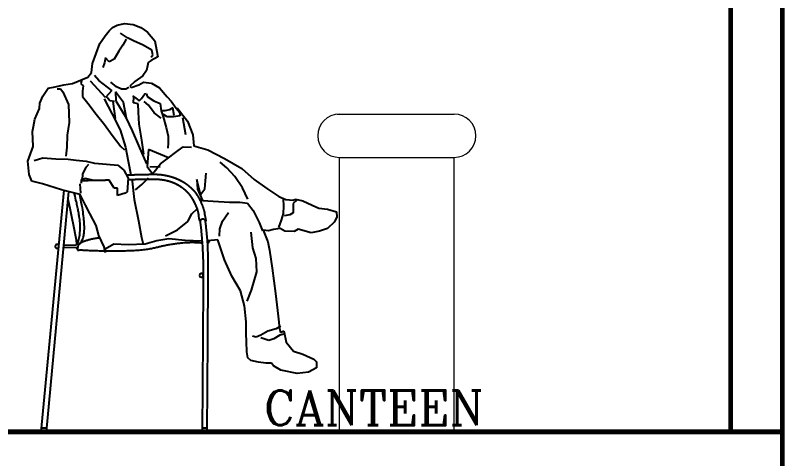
# Model space of a CAD drawing. Extents: x -111 to 1137, y -130 to 54.
# Drawn here: x 663.672 to 666.33, y 32.129 to 33.664 of the extents above; entities that cross this region are included whole.
import ezdxf

# ---------------------------------------------------------------- set-up
doc = ezdxf.new("R2010")
doc.units = 0
doc.layers.get('0').update_dxf_attribs({"lineweight": 0})
doc.layers.add('FACHADAS', color=7, linetype='Continuous', lineweight=0)
doc.layers.add('muros', color=5, linetype='Continuous', lineweight=60)
doc.layers.add('humanos', color=251, linetype='Continuous')
doc.layers.add('TEXTO', color=164, linetype='Continuous')
doc.styles.add('COMPLEX', font='complex.shx', dxfattribs={"height": 0.25})

# ---------------------------------------------------------------- blocks, each defined once
blk = doc.blocks.new('A$C33E35C9F')
at = {"color": 0, "linetype": 'ByBlock'}
for p, q in [((0.0451, 1.4081), (0.071, 1.4137)), ((0.071, 1.4137), (0.1004, 1.4099)), ((0.1004, 1.4099), (0.1274, 1.3997)), ((0.003, 1.3713), (0.0173, 1.3882)), ((0.0173, 1.3882), (0.0292, 1.4003)), ((0.0292, 1.4003), (0.0451, 1.4081)), ((0.1274, 1.3997), (0.1496, 1.3831)), ((0.1496, 1.3831), (0.1759, 1.3534)), ((-0.0149, 1.3443), (0.003, 1.3713)), ((0.0806, 1.3636), (0.056, 1.3803)), ((0.0765, 1.3595), (0.0651, 1.3384)), ((0.1017, 1.354), (0.0806, 1.3636)), ((-0.0401, 1.2751), (-0.0149, 1.3443)), ((0.0651, 1.3384), (0.0503, 1.3179)), ((0.1346, 1.339), (0.1017, 1.354)), ((0.165, 1.3217), (0.1346, 1.339)), ((0.1759, 1.3534), (0.1809, 1.3228)), ((0.0503, 1.3179), (0.0347, 1.2898)), ((0.1631, 1.297), (0.1684, 1.3046)), ((0.1684, 1.3046), (0.165, 1.3217)), ((0.1809, 1.3228), (0.1855, 1.2986)), ((0.0011, 1.2771), (-0.0049, 1.2613)), ((0.0042, 1.2942), (0.0011, 1.2771)), ((0.0176, 1.2805), (0.0042, 1.2942)), ((0.0347, 1.2898), (0.0176, 1.2805)), ((0.1529, 1.2789), (0.1499, 1.2671)), ((0.1624, 1.2859), (0.1529, 1.2789)), ((0.1855, 1.2986), (0.1624, 1.2859)), ((-0.0439, 1.2445), (-0.0401, 1.2751)), ((0.1462, 1.2507), (0.1337, 1.2325)), ((0.1499, 1.2671), (0.1462, 1.2507)), ((-0.1101, 1.2062), (-0.057, 1.2281)), ((-0.057, 1.2281), (-0.0439, 1.2445)), ((-0.0184, 1.2159), (-0.0336, 1.2336)), ((0.1337, 1.2325), (0.1059, 1.2133)), ((-0.1702, 1.1943), (-0.1401, 1.2017)), ((-0.1401, 1.2017), (-0.1101, 1.2062)), ((-0.0776, 1.2201), (-0.0813, 1.2048)), ((-0.0813, 1.2048), (-0.0725, 1.1977)), ((-0.0725, 1.1977), (-0.075, 1.1794)), ((0.0043, 1.157), (-0.0476, 1.2145)), ((0.0268, 1.1822), (-0.0184, 1.2159)), ((0.0432, 1.1942), (0.0236, 1.2106)), ((0.1059, 1.2133), (0.0887, 1.1964)), ((0.0887, 1.1964), (0.094, 1.1922)), ((0.094, 1.1922), (0.12, 1.2014)), ((0.12, 1.2014), (0.1365, 1.2101)), ((0.1365, 1.2101), (0.1636, 1.2076)), ((0.1636, 1.2076), (0.1911, 1.1909)), ((-0.2122, 1.1623), (-0.1944, 1.1898)), ((-0.1944, 1.1898), (-0.1702, 1.1943)), ((-0.1632, 1.1878), (-0.1514, 1.1877)), ((-0.1514, 1.1877), (-0.1427, 1.177)), ((-0.1427, 1.177), (-0.123, 1.1327)), ((-0.075, 1.1794), (-0.0751, 1.1612)), ((0.0268, 1.1822), (0.0043, 1.157)), ((0.0665, 1.1401), (0.0397, 1.1768)), ((0.0397, 1.1768), (0.0406, 1.1457)), ((0.0595, 1.1867), (0.0432, 1.1942)), ((0.0746, 1.186), (0.0595, 1.1867)), ((0.0859, 1.1923), (0.0746, 1.186)), ((0.1296, 1.1543), (0.1403, 1.1701)), ((0.1403, 1.1701), (0.1462, 1.1712)), ((0.1462, 1.1712), (0.1491, 1.1606)), ((0.1911, 1.1909), (0.2185, 1.1601)), ((-0.2224, 1.1376), (-0.2122, 1.1623)), ((-0.0751, 1.1612), (-0.0571, 1.1375)), ((-0.0005, 1.153), (0.028, 1.0992)), ((0.0108, 1.1587), (0.0195, 1.1469)), ((0.0195, 1.1469), (0.036, 1.145)), ((0.0295, 1.1433), (0.0378, 1.085)), ((0.0406, 1.1457), (0.0759, 1.0874)), ((0.0985, 1.1634), (0.1084, 1.1562)), ((0.1018, 1.1392), (0.1032, 1.1586)), ((0.1084, 1.1562), (0.1213, 1.1461)), ((0.1213, 1.1461), (0.1296, 1.1543)), ((0.1541, 1.1311), (0.1389, 1.1436)), ((0.1491, 1.1606), (0.1725, 1.1463)), ((0.1725, 1.1463), (0.1942, 1.1367)), ((0.2185, 1.1601), (0.2325, 1.1452)), ((0.2325, 1.1452), (0.2494, 1.1204)), ((-0.2405, 1.0819), (-0.2244, 1.1188)), ((-0.2244, 1.1188), (-0.2224, 1.1376)), ((-0.123, 1.1327), (-0.1212, 1.0703)), ((-0.0571, 1.1375), (-0.0274, 1.0996)), ((0.0779, 1.0858), (0.0665, 1.1401)), ((0.1183, 1.1355), (0.1018, 1.1392)), ((0.1186, 1.1061), (0.1183, 1.1355)), ((0.1733, 1.1039), (0.1541, 1.1311)), ((0.1942, 1.1367), (0.1975, 1.1114)), ((0.2376, 1.1217), (0.2258, 1.1147)), ((0.2421, 1.0951), (0.2376, 1.1217)), ((0.2494, 1.1204), (0.261, 1.1062)), ((0.2523, 1.1215), (0.2891, 1.0754)), ((-0.0274, 1.0996), (0.0006, 1.0635)), ((0.028, 1.0992), (0.0552, 1.0454)), ((0.1213, 1.0649), (0.1186, 1.1061)), ((0.1973, 1.0855), (0.1733, 1.1039)), ((0.1975, 1.1114), (0.2044, 1.0907)), ((0.2099, 1.1113), (0.1975, 1.1114)), ((0.2044, 1.0907), (0.2147, 1.0536)), ((0.2186, 1.09), (0.2057, 1.099)), ((0.2258, 1.1147), (0.2099, 1.1113)), ((0.2403, 1.0899), (0.2186, 1.09)), ((0.2627, 1.0938), (0.2403, 1.0899)), ((0.261, 1.1062), (0.2627, 1.0938)), ((-0.2449, 1.0566), (-0.2405, 1.0819)), ((-0.1212, 1.0703), (-0.1286, 1.0274)), ((0.0006, 1.0635), (0.028, 1.0274)), ((0.0981, 1.0421), (0.0779, 1.0858)), ((0.1302, 1.0101), (0.1213, 1.0649)), ((0.2715, 1.0878), (0.2816, 1.0289)), ((0.2891, 1.0754), (0.3069, 1.0287)), ((-0.2485, 1.0396), (-0.2449, 1.0566)), ((-0.2454, 0.9872), (-0.2485, 1.0396)), ((0.0552, 1.0454), (0.0736, 0.9858)), ((0.1195, 0.9914), (0.0981, 1.0421)), ((0.2147, 1.0536), (0.2221, 1.0235)), ((-0.1286, 1.0274), (-0.1295, 0.9851)), ((0.028, 1.0274), (0.0577, 0.9883)), ((0.1375, 0.9612), (0.1302, 1.0101)), ((0.2221, 1.0235), (0.222, 1.0006)), ((0.3069, 1.0287), (0.3107, 0.9899)), ((-0.264, 0.9367), (-0.2454, 0.9872)), ((-0.1295, 0.9851), (-0.1327, 0.9539)), ((0.0577, 0.9883), (0.0699, 0.9759)), ((0.0736, 0.9858), (0.0832, 0.9369)), ((0.1472, 0.9276), (0.1195, 0.9914)), ((0.222, 1.0006), (0.2201, 0.9817)), ((0.2476, 0.9674), (0.2736, 0.986)), ((0.2736, 0.986), (0.3025, 0.9858)), ((0.3107, 0.9899), (0.3589, 0.9765)), ((0.1541, 0.977), (0.1489, 0.9187)), ((0.2227, 0.9482), (0.1541, 0.977)), ((0.2227, 0.9482), (0.2476, 0.9674)), ((0.3589, 0.9765), (0.4163, 0.9461)), ((-0.2603, 0.8913), (-0.264, 0.9367)), ((-0.2428, 0.9389), (-0.2122, 0.9481)), ((-0.2122, 0.9481), (-0.1675, 0.9453)), ((-0.1675, 0.9453), (-0.1251, 0.9444)), ((-0.1251, 0.9444), (-0.0969, 0.9401)), ((-0.0969, 0.9401), (-0.0622, 0.9369)), ((-0.0622, 0.9369), (-0.034, 0.9302)), ((-0.034, 0.9302), (0.0078, 0.9269)), ((0.0832, 0.9369), (0.0924, 0.8898)), ((0.1949, 0.9278), (0.2227, 0.9482)), ((0.4243, 0.9136), (0.4015, 0.9332)), ((0.4163, 0.9461), (0.4767, 0.9115)), ((-0.0737, 0.8922), (-0.0629, 0.9163)), ((-0.0629, 0.9163), (-0.0534, 0.9268)), ((0.0078, 0.9269), (0.0478, 0.9236)), ((0.0478, 0.9236), (0.0676, 0.9058)), ((0.0676, 0.9058), (0.0827, 0.8786)), ((0.1489, 0.9187), (0.1686, 0.8915)), ((0.1937, 0.9166), (0.1583, 0.9169)), ((0.1729, 0.9003), (0.1949, 0.9278)), ((0.4529, 0.884), (0.4243, 0.9136)), ((0.4767, 0.9115), (0.5199, 0.8729)), ((-0.2505, 0.8677), (-0.2603, 0.8913)), ((-0.0745, 0.8728), (-0.0737, 0.8922)), ((0.0827, 0.8786), (0.08, 0.8304)), ((0.1308, 0.8559), (0.1539, 0.8793)), ((0.165, 0.8915), (0.1729, 0.9003)), ((0.351, 0.8683), (0.353, 0.8959)), ((0.4791, 0.8449), (0.4529, 0.884)), ((-0.214, 0.8586), (-0.2505, 0.8677)), ((-0.1477, 0.8381), (-0.214, 0.8586)), ((-0.084, 0.8588), (-0.0819, 0.8258)), ((-0.0798, 0.8729), (-0.0799, 0.8605)), ((-0.0644, 0.8769), (-0.0798, 0.8729)), ((-0.0792, 0.8634), (-0.0745, 0.8728)), ((-0.0356, 0.8696), (-0.0644, 0.8769)), ((0.0173, 0.8715), (-0.0356, 0.8696)), ((0.0342, 0.8437), (0.0173, 0.8715)), ((0.0957, 0.8726), (0.0968, 0.8674)), ((0.0968, 0.8674), (0.1039, 0.8037)), ((0.1083, 0.8373), (0.1308, 0.8559)), ((0.3381, 0.8043), (0.3204, 0.8738)), ((0.3204, 0.8738), (0.3231, 0.8397)), ((0.3484, 0.8407), (0.351, 0.8683)), ((0.5199, 0.8729), (0.5638, 0.8425)), ((-0.0831, 0.8211), (-0.1477, 0.8381)), ((0.0465, 0.8436), (0.0342, 0.8437)), ((0.0458, 0.8183), (0.0465, 0.8436)), ((0.0729, 0.8263), (0.0458, 0.8183)), ((0.08, 0.8304), (0.0729, 0.8263)), ((0.3231, 0.8397), (0.3405, 0.8013)), ((0.3353, 0.8225), (0.3484, 0.8407)), ((0.4976, 0.8054), (0.4791, 0.8449)), ((0.5638, 0.8425), (0.6048, 0.8145)), ((-0.0651, 0.7845), (-0.0831, 0.8211)), ((0.1039, 0.8037), (0.1192, 0.7306)), ((0.3343, 0.7962), (0.3381, 0.8043)), ((0.3405, 0.8013), (0.3775, 0.7981)), ((0.3775, 0.7981), (0.434, 0.7953)), ((0.6048, 0.8145), (0.6288, 0.8043)), ((0.6222, 0.7814), (0.6206, 0.8068)), ((0.6288, 0.8043), (0.6541, 0.8018)), ((0.6541, 0.8018), (0.663, 0.8052)), ((0.6671, 0.8017), (0.6546, 0.79)), ((0.663, 0.8052), (0.6882, 0.7992)), ((0.6882, 0.7992), (0.7205, 0.7848)), ((-0.0495, 0.7561), (-0.0651, 0.7845)), ((0.3036, 0.7551), (0.3232, 0.7726)), ((0.434, 0.7953), (0.4699, 0.795)), ((0.4699, 0.795), (0.4963, 0.7918)), ((0.4963, 0.7918), (0.5161, 0.7658)), ((0.6214, 0.7561), (0.6222, 0.7814)), ((0.6545, 0.7776), (0.6544, 0.7582)), ((0.6546, 0.79), (0.6545, 0.7776)), ((0.7205, 0.7848), (0.744, 0.774)), ((0.744, 0.774), (0.7734, 0.7708)), ((0.7734, 0.7708), (0.8045, 0.7618)), ((-0.0274, 0.7141), (-0.0495, 0.7561)), ((0.2893, 0.7276), (0.3036, 0.7551)), ((0.4099, 0.7295), (0.4308, 0.7594)), ((0.5161, 0.7658), (0.537, 0.7244)), ((0.6136, 0.7321), (0.6214, 0.7561)), ((0.6426, 0.7513), (0.6237, 0.7473)), ((0.6544, 0.7582), (0.6426, 0.7513)), ((0.8055, 0.7447), (0.7977, 0.7271)), ((0.8045, 0.7618), (0.8055, 0.7447)), ((0.1192, 0.7306), (0.1294, 0.6729)), ((0.2537, 0.6996), (0.2893, 0.7276)), ((0.4003, 0.7031), (0.4099, 0.7295)), ((0.537, 0.7244), (0.5485, 0.6961)), ((0.6051, 0.7068), (0.6136, 0.7321)), ((0.7977, 0.7271), (0.7734, 0.7043)), ((-0.0183, 0.6794), (-0.0274, 0.7141)), ((0.213, 0.6781), (0.2537, 0.6996)), ((0.3989, 0.6767), (0.4003, 0.7031)), ((0.5085, 0.6911), (0.5134, 0.6369)), ((0.5686, 0.6959), (0.5509, 0.6984)), ((0.5509, 0.6984), (0.5665, 0.6577)), ((0.5868, 0.7005), (0.5686, 0.6959)), ((0.6098, 0.7033), (0.5868, 0.7005)), ((0.6256, 0.6949), (0.6098, 0.7033)), ((0.658, 0.6929), (0.6256, 0.6949)), ((0.6716, 0.7016), (0.658, 0.6929)), ((0.7168, 0.6889), (0.6716, 0.7016)), ((0.7457, 0.694), (0.7168, 0.6889)), ((0.7734, 0.7043), (0.7457, 0.694)), ((-0.0004, 0.6398), (-0.0183, 0.6794)), ((0.1294, 0.6729), (0.1345, 0.6499)), ((0.2235, 0.668), (0.1828, 0.6607)), ((0.2811, 0.6623), (0.2235, 0.668)), ((0.3941, 0.6649), (0.358, 0.6615)), ((0.4056, 0.6301), (0.3941, 0.6649)), ((0.003, 0.6209), (-0.0004, 0.6398)), ((0.0338, 0.6495), (0.0031, 0.6327)), ((0.0833, 0.6468), (0.0338, 0.6495)), ((0.1421, 0.6493), (0.0833, 0.6468)), ((0.1828, 0.6607), (0.1421, 0.6493)), ((0.3364, 0.6595), (0.2811, 0.6623)), ((0.339, 0.6597), (0.3364, 0.6595)), ((0.5665, 0.6577), (0.5727, 0.6288)), ((0.0031, 0.6327), (0.003, 0.6209)), ((0.4171, 0.5947), (0.4056, 0.6301)), ((0.5134, 0.6369), (0.5248, 0.5998)), ((0.5727, 0.6288), (0.5823, 0.5664)), ((0.4426, 0.5392), (0.4171, 0.5947)), ((0.5248, 0.5998), (0.528, 0.5532)), ((0.5823, 0.5664), (0.5933, 0.4786)), ((0.4722, 0.4884), (0.4426, 0.5392)), ((0.528, 0.5532), (0.5087, 0.4904)), ((0.4865, 0.4359), (0.4722, 0.4884)), ((0.5087, 0.4904), (0.4937, 0.4523)), ((0.5933, 0.4786), (0.6021, 0.4002)), ((0.4913, 0.3805), (0.4865, 0.4359)), ((0.6021, 0.4002), (0.6077, 0.3578)), ((0.4916, 0.3399), (0.4913, 0.3805)), ((0.567, 0.3481), (0.5422, 0.3348)), ((0.5959, 0.3567), (0.567, 0.3481)), ((0.6107, 0.366), (0.5959, 0.3567)), ((0.6077, 0.3578), (0.6111, 0.3437)), ((0.6111, 0.3437), (0.6223, 0.3489)), ((0.6223, 0.3489), (0.6309, 0.3106)), ((0.4926, 0.3117), (0.4916, 0.3399)), ((0.5262, 0.3279), (0.5139, 0.3309)), ((0.5422, 0.3348), (0.5262, 0.3279)), ((0.5703, 0.3163), (0.5421, 0.3248)), ((0.588, 0.3221), (0.5703, 0.3163)), ((0.6081, 0.3343), (0.588, 0.3221)), ((0.6217, 0.3383), (0.6081, 0.3343)), ((0.4941, 0.2769), (0.4926, 0.3117)), ((0.6309, 0.3106), (0.6553, 0.2786)), ((0.498, 0.2563), (0.4941, 0.2769)), ((0.6553, 0.2786), (0.6876, 0.2689)), ((0.6876, 0.2689), (0.7263, 0.251)), ((0.5085, 0.2462), (0.498, 0.2563)), ((0.535, 0.2413), (0.5085, 0.2462)), ((0.5597, 0.2376), (0.535, 0.2413)), ((0.7263, 0.251), (0.7351, 0.2421)), ((0.7351, 0.2421), (0.7349, 0.2215)), ((0.5791, 0.2374), (0.5597, 0.2376)), ((0.5861, 0.2279), (0.5791, 0.2374)), ((0.6113, 0.2136), (0.5861, 0.2279)), ((0.6683, 0.2014), (0.6113, 0.2136)), ((0.7349, 0.2215), (0.7071, 0.2058)), ((0.7071, 0.2058), (0.6683, 0.2014))]:
    blk.add_line(p, q, dxfattribs=at)
for p, q in [((-0.1399, 0.836), (-0.2198, 0)), ((-0.1998, 0), (-0.1226, 0.8315)), ((-0.2185, 0.0135), (-0.1986, 0.0135)), ((0.3399, 0.0135), (0.3571, 0.0135))]:
    blk.add_line(p, q)
for points in [[(0.0768, 0.8893), (0.0783, 0.8894), (0.081, 0.8895), (0.0836, 0.8896), (0.0863, 0.8896), (0.0889, 0.8897), (0.0915, 0.8898), (0.0941, 0.8899), (0.0966, 0.8899), (0.0992, 0.89), (0.1017, 0.8901), (0.1041, 0.8901), (0.1066, 0.8902), (0.109, 0.8903), (0.1114, 0.8903), (0.1137, 0.8904), (0.116, 0.8905), (0.1183, 0.8905), (0.1206, 0.8906), (0.1228, 0.8906), (0.125, 0.8907), (0.1271, 0.8908), (0.1292, 0.8908), (0.1313, 0.8909), (0.1333, 0.8909), (0.1352, 0.891), (0.1372, 0.891), (0.139, 0.891), (0.1409, 0.8911), (0.1427, 0.8911), (0.1444, 0.8912), (0.1461, 0.8912), (0.1478, 0.8912), (0.1494, 0.8913), (0.151, 0.8913), (0.1525, 0.8913), (0.154, 0.8913), (0.1555, 0.8914), (0.1569, 0.8914), (0.1583, 0.8914), (0.1596, 0.8914), (0.1609, 0.8914), (0.1622, 0.8915), (0.1634, 0.8915), (0.1646, 0.8915), (0.1658, 0.8915), (0.1669, 0.8915), (0.168, 0.8915), (0.1691, 0.8915), (0.1701, 0.8915), (0.1711, 0.8915), (0.172, 0.8915), (0.173, 0.8915), (0.1739, 0.8915), (0.1748, 0.8915), (0.1756, 0.8915), (0.1764, 0.8915), (0.1772, 0.8915), (0.178, 0.8915), (0.1788, 0.8915), (0.1795, 0.8915), (0.1802, 0.8914), (0.1809, 0.8914), (0.1816, 0.8914), (0.1822, 0.8914), (0.1828, 0.8914), (0.1834, 0.8914), (0.184, 0.8913), (0.1846, 0.8913), (0.1851, 0.8913), (0.1857, 0.8913), (0.1862, 0.8913), (0.1867, 0.8912), (0.1872, 0.8912), (0.1876, 0.8912), (0.1881, 0.8912), (0.1886, 0.8911), (0.189, 0.8911), (0.1894, 0.8911), (0.1898, 0.891), (0.1903, 0.891), (0.1907, 0.891), (0.1911, 0.8909), (0.1915, 0.8909), (0.1918, 0.8909), (0.1922, 0.8908), (0.1926, 0.8908), (0.193, 0.8908), (0.1933, 0.8907), (0.1937, 0.8907), (0.1941, 0.8906), (0.1944, 0.8906), (0.1948, 0.8906), (0.1952, 0.8905), (0.1955, 0.8905), (0.1959, 0.8904), (0.1962, 0.8904), (0.1966, 0.8904), (0.197, 0.8903), (0.1973, 0.8903), (0.1977, 0.8902), (0.1981, 0.8902), (0.1984, 0.8901), (0.1988, 0.8901), (0.1991, 0.89), (0.1995, 0.89), (0.1999, 0.8899), (0.2002, 0.8899), (0.2006, 0.8898), (0.2009, 0.8898), (0.2013, 0.8897), (0.2017, 0.8897), (0.202, 0.8896), (0.2024, 0.8896), (0.2028, 0.8895), (0.2031, 0.8895), (0.2035, 0.8894), (0.2039, 0.8894), (0.2042, 0.8893), (0.2046, 0.8893), (0.205, 0.8892), (0.2053, 0.8892), (0.2057, 0.8891), (0.2061, 0.889), (0.2064, 0.889), (0.2068, 0.8889), (0.2072, 0.8889), (0.2075, 0.8888), (0.2079, 0.8887), (0.2083, 0.8887), (0.2086, 0.8886), (0.209, 0.8886), (0.2094, 0.8885), (0.2097, 0.8884), (0.2101, 0.8884), (0.2105, 0.8883), (0.2108, 0.8882), (0.2112, 0.8882), (0.2116, 0.8881), (0.2119, 0.888), (0.2123, 0.888), (0.2127, 0.8879), (0.213, 0.8878), (0.2134, 0.8877), (0.2138, 0.8877), (0.2142, 0.8876), (0.2145, 0.8875), (0.2149, 0.8874), (0.2153, 0.8874), (0.2156, 0.8873), (0.216, 0.8872), (0.2164, 0.8871), (0.2167, 0.8871), (0.2171, 0.887), (0.2175, 0.8869), (0.2179, 0.8868), (0.2182, 0.8867), (0.2186, 0.8867), (0.219, 0.8866), (0.2193, 0.8865), (0.2197, 0.8864), (0.2201, 0.8863), (0.2205, 0.8862), (0.2208, 0.8862), (0.2212, 0.8861), (0.2216, 0.886), (0.222, 0.8859), (0.2223, 0.8858), (0.2227, 0.8857), (0.2231, 0.8856), (0.2234, 0.8855), (0.2238, 0.8854), (0.2242, 0.8854), (0.2246, 0.8853), (0.2249, 0.8852), (0.2253, 0.8851), (0.2257, 0.885), (0.2261, 0.8849), (0.2264, 0.8848), (0.2268, 0.8847), (0.2272, 0.8846), (0.2276, 0.8845), (0.2279, 0.8844), (0.2283, 0.8843), (0.2287, 0.8842), (0.229, 0.8841), (0.2294, 0.884), (0.2298, 0.8839), (0.2302, 0.8838), (0.2305, 0.8836), (0.2309, 0.8835), (0.2313, 0.8834), (0.2317, 0.8833), (0.232, 0.8832), (0.2324, 0.8831), (0.2328, 0.883), (0.2331, 0.8829), (0.2335, 0.8828), (0.2339, 0.8827), (0.2343, 0.8825), (0.2346, 0.8824), (0.235, 0.8823), (0.2354, 0.8822), (0.2357, 0.8821), (0.2361, 0.8819), (0.2365, 0.8818), (0.2368, 0.8817), (0.2372, 0.8816), (0.2376, 0.8815), (0.2379, 0.8813), (0.2383, 0.8812), (0.2387, 0.8811), (0.239, 0.881), (0.2394, 0.8808), (0.2398, 0.8807), (0.2401, 0.8806), (0.2405, 0.8805), (0.2409, 0.8803), (0.2412, 0.8802), (0.2416, 0.8801), (0.242, 0.8799), (0.2423, 0.8798), (0.2427, 0.8797), (0.2431, 0.8795), (0.2434, 0.8794), (0.2438, 0.8792), (0.2442, 0.8791), (0.2445, 0.879), (0.2449, 0.8788), (0.2452, 0.8787), (0.2456, 0.8785), (0.246, 0.8784), (0.2463, 0.8783), (0.2467, 0.8781), (0.247, 0.878), (0.2474, 0.8778), (0.2478, 0.8777), (0.2481, 0.8775), (0.2485, 0.8774), (0.2488, 0.8772), (0.2492, 0.8771), (0.2496, 0.8769), (0.2499, 0.8768), (0.2503, 0.8766), (0.2506, 0.8765), (0.251, 0.8763), (0.2513, 0.8762), (0.2517, 0.876), (0.2521, 0.8759), (0.2524, 0.8757), (0.2528, 0.8755), (0.2531, 0.8754), (0.2535, 0.8752), (0.2538, 0.8751), (0.2542, 0.8749), (0.2545, 0.8748), (0.2549, 0.8746), (0.2552, 0.8744), (0.2556, 0.8743), (0.2559, 0.8741), (0.2563, 0.8739), (0.2566, 0.8738), (0.257, 0.8736), (0.2573, 0.8735), (0.2577, 0.8733), (0.258, 0.8731), (0.2584, 0.873), (0.2587, 0.8728), (0.2591, 0.8726), (0.2594, 0.8724), (0.2598, 0.8723), (0.2601, 0.8721), (0.2605, 0.8719), (0.2608, 0.8718), (0.2612, 0.8716), (0.2615, 0.8714), (0.2619, 0.8713), (0.2622, 0.8711), (0.2626, 0.8709), (0.2629, 0.8707), (0.2633, 0.8706), (0.2636, 0.8704), (0.2639, 0.8702), (0.2643, 0.87), (0.2646, 0.8699), (0.265, 0.8697), (0.2653, 0.8695), (0.2657, 0.8693), (0.266, 0.8692), (0.2663, 0.869), (0.2667, 0.8688), (0.267, 0.8686), (0.2674, 0.8685), (0.2677, 0.8683), (0.2681, 0.8681), (0.2684, 0.8679), (0.2687, 0.8677), (0.2691, 0.8676), (0.2694, 0.8674), (0.2697, 0.8672), (0.2701, 0.867), (0.2704, 0.8668), (0.2708, 0.8666), (0.2711, 0.8665), (0.2714, 0.8663), (0.2718, 0.8661), (0.2721, 0.8659), (0.2724, 0.8657), (0.2727, 0.8655), (0.2731, 0.8654), (0.2734, 0.8652), (0.2737, 0.865), (0.2741, 0.8648), (0.2744, 0.8646), (0.2747, 0.8644), (0.275, 0.8642), (0.2754, 0.864), (0.2757, 0.8639), (0.276, 0.8637), (0.2763, 0.8635), (0.2766, 0.8633), (0.277, 0.8631), (0.2773, 0.8629), (0.2776, 0.8627), (0.2779, 0.8625), (0.2782, 0.8623), (0.2785, 0.8621), (0.2788, 0.8619), (0.2791, 0.8617), (0.2794, 0.8616), (0.2798, 0.8614), (0.2801, 0.8612), (0.2804, 0.861), (0.2807, 0.8608), (0.281, 0.8606), (0.2813, 0.8604), (0.2816, 0.8602), (0.2819, 0.86), (0.2821, 0.8598), (0.2824, 0.8596), (0.2827, 0.8594), (0.283, 0.8592), (0.2833, 0.859), (0.2836, 0.8588), (0.2839, 0.8586), (0.2842, 0.8584), (0.2844, 0.8582), (0.2847, 0.858), (0.285, 0.8578), (0.2853, 0.8576), (0.2855, 0.8574), (0.2858, 0.8572), (0.2861, 0.857), (0.2864, 0.8568), (0.2866, 0.8566), (0.2869, 0.8564), (0.2872, 0.8562), (0.2874, 0.856), (0.2877, 0.8558), (0.2879, 0.8556), (0.2882, 0.8554), (0.2885, 0.8552), (0.2887, 0.855), (0.289, 0.8547), (0.2892, 0.8545), (0.2895, 0.8543), (0.2897, 0.8541), (0.29, 0.8539), (0.2902, 0.8537), (0.2904, 0.8535), (0.2907, 0.8533), (0.2909, 0.8531), (0.2912, 0.8529), (0.2914, 0.8527), (0.2916, 0.8525), (0.2919, 0.8523), (0.2921, 0.8521), (0.2924, 0.8519), (0.2926, 0.8517), (0.2928, 0.8515), (0.293, 0.8513), (0.2933, 0.8511), (0.2935, 0.8509), (0.2937, 0.8507), (0.294, 0.8505), (0.2942, 0.8503), (0.2944, 0.8501), (0.2946, 0.8499), (0.2948, 0.8497), (0.2951, 0.8495), (0.2953, 0.8493), (0.2955, 0.8491), (0.2957, 0.8489), (0.2959, 0.8487), (0.2962, 0.8485), (0.2964, 0.8483), (0.2966, 0.8481), (0.2968, 0.8479), (0.297, 0.8477), (0.2972, 0.8475), (0.2974, 0.8473), (0.2976, 0.8471), (0.2978, 0.8469), (0.2981, 0.8467), (0.2983, 0.8466), (0.2985, 0.8464), (0.2987, 0.8462), (0.2989, 0.846), (0.2991, 0.8458), (0.2993, 0.8456), (0.2995, 0.8454), (0.2997, 0.8453), (0.2999, 0.8451), (0.3001, 0.8449), (0.3003, 0.8447), (0.3005, 0.8445), (0.3007, 0.8443), (0.3009, 0.8442), (0.3011, 0.844), (0.3013, 0.8438), (0.3015, 0.8436), (0.3017, 0.8434), (0.3019, 0.8433), (0.3021, 0.8431), (0.3023, 0.8429), (0.3025, 0.8427), (0.3027, 0.8426), (0.3029, 0.8424), (0.3031, 0.8422), (0.3033, 0.842), (0.3035, 0.8418), (0.3037, 0.8417), (0.3039, 0.8415), (0.304, 0.8413), (0.3042, 0.8411), (0.3044, 0.8409), (0.3046, 0.8407), (0.3048, 0.8406), (0.305, 0.8404), (0.3052, 0.8402), (0.3054, 0.84), (0.3056, 0.8398), (0.3058, 0.8396), (0.306, 0.8394), (0.3062, 0.8392), (0.3064, 0.839), (0.3066, 0.8388), (0.3068, 0.8386), (0.307, 0.8384), (0.3072, 0.8382), (0.3075, 0.838), (0.3077, 0.8378), (0.3079, 0.8376), (0.3081, 0.8374), (0.3083, 0.8372), (0.3085, 0.837), (0.3087, 0.8368), (0.3089, 0.8365), (0.3091, 0.8363), (0.3093, 0.8361), (0.3095, 0.8359), (0.3098, 0.8356), (0.31, 0.8354), (0.3102, 0.8352), (0.3104, 0.8349), (0.3106, 0.8347), (0.3109, 0.8344), (0.3111, 0.8342), (0.3113, 0.8339), (0.3115, 0.8337), (0.3117, 0.8334), (0.312, 0.8332), (0.3122, 0.8329), (0.3124, 0.8326), (0.3127, 0.8323), (0.3129, 0.8321), (0.3131, 0.8318), (0.3134, 0.8315), (0.3136, 0.8312), (0.3139, 0.8309), (0.3141, 0.8306), (0.3143, 0.8303), (0.3146, 0.83), (0.3148, 0.8297), (0.3151, 0.8294), (0.3153, 0.8291), (0.3156, 0.8287), (0.3158, 0.8284), (0.3161, 0.8281), (0.3163, 0.8277), (0.3166, 0.8274), (0.3169, 0.827), (0.3171, 0.8267), (0.3174, 0.8263), (0.3176, 0.826), (0.3179, 0.8256), (0.3182, 0.8252), (0.3184, 0.8249), (0.3187, 0.8245), (0.319, 0.8241), (0.3192, 0.8237), (0.3195, 0.8233), (0.3198, 0.8229), (0.3201, 0.8225), (0.3203, 0.8221), (0.3206, 0.8216), (0.3209, 0.8212), (0.3212, 0.8208), (0.3215, 0.8203), (0.3218, 0.8199), (0.322, 0.8194), (0.3223, 0.819), (0.3226, 0.8185), (0.3229, 0.8181), (0.3232, 0.8176), (0.3235, 0.8171), (0.3238, 0.8166), (0.3241, 0.8161), (0.3244, 0.8156), (0.3247, 0.8151), (0.325, 0.8146), (0.3253, 0.8141), (0.3256, 0.8136), (0.3259, 0.813), (0.3262, 0.8125), (0.3265, 0.8119), (0.3268, 0.8114), (0.3271, 0.8108), (0.3274, 0.8103), (0.3277, 0.8097), (0.328, 0.8091), (0.3283, 0.8085), (0.3286, 0.8079), (0.329, 0.8073), (0.3293, 0.8067), (0.3296, 0.8061), (0.3299, 0.8055), (0.3302, 0.8048), (0.3305, 0.8042), (0.3309, 0.8036), (0.3312, 0.8029), (0.3315, 0.8022), (0.3318, 0.8016), (0.3321, 0.8009), (0.3325, 0.8002), (0.3328, 0.7995), (0.3331, 0.7988), (0.3334, 0.7981), (0.3338, 0.7974), (0.3341, 0.7967), (0.3344, 0.796), (0.3347, 0.7953), (0.3351, 0.7946), (0.3354, 0.7938), (0.3357, 0.7931), (0.336, 0.7923), (0.3363, 0.7916), (0.3367, 0.7908), (0.337, 0.7901), (0.3373, 0.7893), (0.3376, 0.7886), (0.3379, 0.7878), (0.3382, 0.7871), (0.3386, 0.7863), (0.3389, 0.7855), (0.3392, 0.7847), (0.3395, 0.784), (0.3398, 0.7832), (0.3401, 0.7824), (0.3404, 0.7816), (0.3407, 0.7808), (0.3409, 0.7801), (0.3412, 0.7793), (0.3415, 0.7785), (0.3418, 0.7777), (0.3421, 0.7769), (0.3423, 0.7761), (0.3426, 0.7754), (0.3429, 0.7746), (0.3431, 0.7738), (0.3434, 0.773), (0.3437, 0.7722), (0.3439, 0.7714), (0.3442, 0.7706), (0.3444, 0.7698), (0.3447, 0.7689), (0.345, 0.768), (0.3452, 0.7671), (0.3455, 0.7661), (0.3459, 0.7646), (0.3463, 0.7625), (0.347, 0.7593), (0.3478, 0.7548), (0.3489, 0.7485), (0.3504, 0.7401), (0.3522, 0.7293)], [(0.0178, 0.8708), (0.0174, 0.8708), (0.0145, 0.8707), (0.0117, 0.8707), (0.0088, 0.8706), (0.0059, 0.8706), (0.0031, 0.8705), (0.0002, 0.8704), (-0.0026, 0.8704), (-0.0055, 0.8703), (-0.0083, 0.8703), (-0.0112, 0.8702), (-0.014, 0.8702), (-0.0168, 0.8701), (-0.0196, 0.87), (-0.0224, 0.87), (-0.0252, 0.8699), (-0.0279, 0.8699), (-0.0307, 0.8698), (-0.0334, 0.8698), (-0.0361, 0.8697), (-0.0388, 0.8697), (-0.0415, 0.8697), (-0.0441, 0.8696), (-0.0467, 0.8696), (-0.0493, 0.8695), (-0.0519, 0.8695), (-0.0544, 0.8695), (-0.0569, 0.8694), (-0.0594, 0.8694), (-0.0618, 0.8694), (-0.0642, 0.8693), (-0.0666, 0.8693), (-0.0689, 0.8693), (-0.0712, 0.8693), (-0.0735, 0.8692), (-0.0757, 0.8692), (-0.0778, 0.8692), (-0.0798, 0.8692)], [(0.3309, 0.7293), (0.3294, 0.739), (0.3282, 0.7465), (0.3273, 0.7521), (0.3266, 0.756), (0.3262, 0.7587), (0.3258, 0.7605), (0.3256, 0.7616), (0.3255, 0.7623), (0.3253, 0.7629), (0.3252, 0.7635), (0.325, 0.764), (0.3249, 0.7646), (0.3248, 0.7651), (0.3246, 0.7655), (0.3245, 0.766), (0.3244, 0.7664), (0.3243, 0.7669), (0.3242, 0.7673), (0.324, 0.7677), (0.3239, 0.7682), (0.3238, 0.7686), (0.3237, 0.769), (0.3235, 0.7694), (0.3234, 0.7698), (0.3233, 0.7702), (0.3231, 0.7705), (0.323, 0.7709), (0.3229, 0.7713), (0.3228, 0.7717), (0.3226, 0.772), (0.3225, 0.7724), (0.3224, 0.7727), (0.3222, 0.7731), (0.3221, 0.7734), (0.322, 0.7738), (0.3219, 0.7741), (0.3217, 0.7744), (0.3216, 0.7748), (0.3215, 0.7751), (0.3213, 0.7754), (0.3212, 0.7758), (0.3211, 0.7761), (0.3209, 0.7764), (0.3208, 0.7767), (0.3207, 0.777), (0.3205, 0.7774), (0.3204, 0.7777), (0.3203, 0.778), (0.3201, 0.7783), (0.32, 0.7786), (0.3198, 0.7789), (0.3197, 0.7792), (0.3196, 0.7795), (0.3194, 0.7798), (0.3193, 0.7802), (0.3192, 0.7805), (0.319, 0.7808), (0.3189, 0.7811), (0.3187, 0.7814), (0.3186, 0.7817), (0.3184, 0.782), (0.3183, 0.7823), (0.3182, 0.7826), (0.318, 0.783), (0.3179, 0.7833), (0.3177, 0.7836), (0.3176, 0.7839), (0.3174, 0.7842), (0.3173, 0.7845), (0.3171, 0.7849), (0.317, 0.7852), (0.3169, 0.7855), (0.3167, 0.7858), (0.3166, 0.7861), (0.3164, 0.7865), (0.3163, 0.7868), (0.3161, 0.7871), (0.316, 0.7874), (0.3158, 0.7877), (0.3157, 0.7881), (0.3155, 0.7884), (0.3154, 0.7887), (0.3152, 0.789), (0.315, 0.7894), (0.3149, 0.7897), (0.3147, 0.79), (0.3146, 0.7903), (0.3144, 0.7906), (0.3143, 0.791), (0.3141, 0.7913), (0.314, 0.7916), (0.3138, 0.792), (0.3136, 0.7923), (0.3135, 0.7926), (0.3133, 0.7929), (0.3132, 0.7933), (0.313, 0.7936), (0.3128, 0.7939), (0.3127, 0.7942), (0.3125, 0.7946), (0.3124, 0.7949), (0.3122, 0.7952), (0.312, 0.7955), (0.3119, 0.7959), (0.3117, 0.7962), (0.3115, 0.7965), (0.3114, 0.7968), (0.3112, 0.7972), (0.311, 0.7975), (0.3109, 0.7978), (0.3107, 0.7982), (0.3105, 0.7985), (0.3103, 0.7988), (0.3102, 0.7991), (0.31, 0.7995), (0.3098, 0.7998), (0.3097, 0.8001), (0.3095, 0.8004), (0.3093, 0.8008), (0.3091, 0.8011), (0.309, 0.8014), (0.3088, 0.8017), (0.3086, 0.8021), (0.3084, 0.8024), (0.3083, 0.8027), (0.3081, 0.803), (0.3079, 0.8033), (0.3077, 0.8037), (0.3075, 0.804), (0.3074, 0.8043), (0.3072, 0.8046), (0.307, 0.805), (0.3068, 0.8053), (0.3066, 0.8056), (0.3064, 0.8059), (0.3063, 0.8062), (0.3061, 0.8066), (0.3059, 0.8069), (0.3057, 0.8072), (0.3055, 0.8075), (0.3053, 0.8078), (0.3051, 0.8081), (0.3049, 0.8085), (0.3047, 0.8088), (0.3045, 0.8091), (0.3043, 0.8094), (0.3042, 0.8097), (0.304, 0.81), (0.3038, 0.8103), (0.3036, 0.8107), (0.3034, 0.811), (0.3032, 0.8113), (0.303, 0.8116), (0.3028, 0.8119), (0.3026, 0.8122), (0.3024, 0.8125), (0.3022, 0.8128), (0.3019, 0.8131), (0.3017, 0.8134), (0.3015, 0.8137), (0.3013, 0.814), (0.3011, 0.8143), (0.3009, 0.8146), (0.3007, 0.815), (0.3005, 0.8153), (0.3003, 0.8156), (0.3001, 0.8159), (0.2998, 0.8162), (0.2996, 0.8165), (0.2994, 0.8168), (0.2992, 0.8171), (0.299, 0.8173), (0.2987, 0.8176), (0.2985, 0.8179), (0.2983, 0.8182), (0.2981, 0.8185), (0.2978, 0.8188), (0.2976, 0.8191), (0.2974, 0.8194), (0.2972, 0.8197), (0.2969, 0.82), (0.2967, 0.8203), (0.2965, 0.8206), (0.2962, 0.8208), (0.296, 0.8211), (0.2958, 0.8214), (0.2955, 0.8217), (0.2953, 0.822), (0.295, 0.8223), (0.2948, 0.8225), (0.2946, 0.8228), (0.2943, 0.8231), (0.2941, 0.8234), (0.2938, 0.8237), (0.2936, 0.8239), (0.2933, 0.8242), (0.2931, 0.8245), (0.2928, 0.8247), (0.2926, 0.825), (0.2923, 0.8253), (0.2921, 0.8256), (0.2918, 0.8258), (0.2916, 0.8261), (0.2913, 0.8264), (0.2911, 0.8266), (0.2908, 0.8269), (0.2906, 0.8272), (0.2903, 0.8274), (0.2901, 0.8277), (0.2898, 0.8279), (0.2895, 0.8282), (0.2893, 0.8285), (0.289, 0.8287), (0.2888, 0.829), (0.2885, 0.8292), (0.2882, 0.8295), (0.288, 0.8297), (0.2877, 0.83), (0.2875, 0.8302), (0.2872, 0.8305), (0.2869, 0.8307), (0.2867, 0.831), (0.2864, 0.8312), (0.2862, 0.8315), (0.2859, 0.8317), (0.2856, 0.832), (0.2854, 0.8322), (0.2851, 0.8325), (0.2848, 0.8327), (0.2846, 0.8329), (0.2843, 0.8332), (0.2841, 0.8334), (0.2838, 0.8337), (0.2835, 0.8339), (0.2833, 0.8341), (0.283, 0.8344), (0.2827, 0.8346), (0.2825, 0.8348), (0.2822, 0.8351), (0.282, 0.8353), (0.2817, 0.8355), (0.2814, 0.8357), (0.2812, 0.836), (0.2809, 0.8362), (0.2807, 0.8364), (0.2804, 0.8366), (0.2801, 0.8369), (0.2799, 0.8371), (0.2796, 0.8373), (0.2794, 0.8375), (0.2791, 0.8377), (0.2789, 0.8379), (0.2786, 0.8382), (0.2783, 0.8384), (0.2781, 0.8386), (0.2778, 0.8388), (0.2776, 0.839), (0.2773, 0.8392), (0.2771, 0.8394), (0.2768, 0.8396), (0.2766, 0.8398), (0.2763, 0.84), (0.2761, 0.8403), (0.2758, 0.8405), (0.2756, 0.8407), (0.2753, 0.8409), (0.275, 0.8411), (0.2748, 0.8413), (0.2745, 0.8415), (0.2743, 0.8417), (0.274, 0.8419), (0.2738, 0.8421), (0.2735, 0.8422), (0.2733, 0.8424), (0.273, 0.8426), (0.2728, 0.8428), (0.2725, 0.843), (0.2723, 0.8432), (0.272, 0.8434), (0.2718, 0.8436), (0.2715, 0.8438), (0.2713, 0.844), (0.271, 0.8442), (0.2708, 0.8443), (0.2705, 0.8445), (0.2703, 0.8447), (0.27, 0.8449), (0.2698, 0.8451), (0.2695, 0.8453), (0.2693, 0.8455), (0.269, 0.8456), (0.2687, 0.8458), (0.2685, 0.846), (0.2682, 0.8462), (0.268, 0.8464), (0.2677, 0.8465), (0.2675, 0.8467), (0.2672, 0.8469), (0.267, 0.8471), (0.2667, 0.8473), (0.2664, 0.8474), (0.2662, 0.8476), (0.2659, 0.8478), (0.2657, 0.848), (0.2654, 0.8481), (0.2651, 0.8483), (0.2649, 0.8485), (0.2646, 0.8486), (0.2644, 0.8488), (0.2641, 0.849), (0.2638, 0.8492), (0.2636, 0.8493), (0.2633, 0.8495), (0.263, 0.8497), (0.2628, 0.8498), (0.2625, 0.85), (0.2622, 0.8502), (0.262, 0.8503), (0.2617, 0.8505), (0.2614, 0.8507), (0.2611, 0.8509), (0.2609, 0.851), (0.2606, 0.8512), (0.2603, 0.8513), (0.2601, 0.8515), (0.2598, 0.8517), (0.2595, 0.8518), (0.2592, 0.852), (0.259, 0.8522), (0.2587, 0.8523), (0.2584, 0.8525), (0.2581, 0.8527), (0.2579, 0.8528), (0.2576, 0.853), (0.2573, 0.8531), (0.257, 0.8533), (0.2567, 0.8535), (0.2565, 0.8536), (0.2562, 0.8538), (0.2559, 0.8539), (0.2556, 0.8541), (0.2553, 0.8542), (0.2551, 0.8544), (0.2548, 0.8545), (0.2545, 0.8547), (0.2542, 0.8549), (0.2539, 0.855), (0.2537, 0.8552), (0.2534, 0.8553), (0.2531, 0.8555), (0.2528, 0.8556), (0.2525, 0.8558), (0.2522, 0.8559), (0.252, 0.8561), (0.2517, 0.8562), (0.2514, 0.8563), (0.2511, 0.8565), (0.2508, 0.8566), (0.2505, 0.8568), (0.2503, 0.8569), (0.25, 0.8571), (0.2497, 0.8572), (0.2494, 0.8574), (0.2491, 0.8575), (0.2488, 0.8576), (0.2486, 0.8578), (0.2483, 0.8579), (0.248, 0.8581), (0.2477, 0.8582), (0.2474, 0.8583), (0.2471, 0.8585), (0.2469, 0.8586), (0.2466, 0.8587), (0.2463, 0.8589), (0.246, 0.859), (0.2457, 0.8591), (0.2455, 0.8593), (0.2452, 0.8594), (0.2449, 0.8595), (0.2446, 0.8597), (0.2443, 0.8598), (0.244, 0.8599), (0.2438, 0.86), (0.2435, 0.8602), (0.2432, 0.8603), (0.2429, 0.8604), (0.2426, 0.8605), (0.2423, 0.8607), (0.2421, 0.8608), (0.2418, 0.8609), (0.2415, 0.861), (0.2412, 0.8611), (0.2409, 0.8613), (0.2406, 0.8614), (0.2404, 0.8615), (0.2401, 0.8616), (0.2398, 0.8617), (0.2395, 0.8619), (0.2392, 0.862), (0.2389, 0.8621), (0.2386, 0.8622), (0.2383, 0.8623), (0.2381, 0.8624), (0.2378, 0.8625), (0.2375, 0.8627), (0.2372, 0.8628), (0.2369, 0.8629), (0.2366, 0.863), (0.2363, 0.8631), (0.236, 0.8632), (0.2357, 0.8633), (0.2354, 0.8634), (0.2351, 0.8635), (0.2348, 0.8637), (0.2345, 0.8638), (0.2342, 0.8639), (0.2339, 0.864), (0.2336, 0.8641), (0.2333, 0.8642), (0.233, 0.8643), (0.2327, 0.8644), (0.2324, 0.8645), (0.232, 0.8646), (0.2317, 0.8647), (0.2314, 0.8648), (0.2311, 0.8649), (0.2308, 0.865), (0.2305, 0.8651), (0.2301, 0.8652), (0.2298, 0.8653), (0.2295, 0.8654), (0.2291, 0.8655), (0.2288, 0.8656), (0.2285, 0.8658), (0.2282, 0.8659), (0.2278, 0.866), (0.2275, 0.8661), (0.2271, 0.8662), (0.2268, 0.8663), (0.2265, 0.8664), (0.2261, 0.8665), (0.2258, 0.8666), (0.2254, 0.8667), (0.2251, 0.8668), (0.2247, 0.8669), (0.2244, 0.867), (0.224, 0.8671), (0.2236, 0.8672), (0.2233, 0.8673), (0.2229, 0.8673), (0.2225, 0.8674), (0.2222, 0.8675), (0.2218, 0.8676), (0.2214, 0.8677), (0.2211, 0.8678), (0.2207, 0.8679), (0.2203, 0.868), (0.2199, 0.8681), (0.2196, 0.8682), (0.2192, 0.8683), (0.2188, 0.8684), (0.2184, 0.8685), (0.218, 0.8686), (0.2176, 0.8687), (0.2172, 0.8688), (0.2169, 0.8689), (0.2165, 0.869), (0.2161, 0.869), (0.2157, 0.8691), (0.2153, 0.8692), (0.2149, 0.8693), (0.2145, 0.8694), (0.2141, 0.8695), (0.2137, 0.8696), (0.2133, 0.8697), (0.2129, 0.8697), (0.2125, 0.8698), (0.2121, 0.8699), (0.2117, 0.87), (0.2113, 0.8701), (0.2109, 0.8702), (0.2104, 0.8702), (0.21, 0.8703), (0.2096, 0.8704), (0.2092, 0.8705), (0.2088, 0.8706), (0.2084, 0.8706), (0.208, 0.8707), (0.2076, 0.8708), (0.2071, 0.8709), (0.2067, 0.8709), (0.2063, 0.871), (0.2059, 0.8711), (0.2055, 0.8711), (0.205, 0.8712), (0.2046, 0.8713), (0.2042, 0.8714), (0.2038, 0.8714), (0.2034, 0.8715), (0.2029, 0.8716), (0.2025, 0.8716), (0.2021, 0.8717), (0.2017, 0.8717), (0.2012, 0.8718), (0.2008, 0.8719), (0.2004, 0.8719), (0.2, 0.872), (0.1995, 0.872), (0.1991, 0.8721), (0.1987, 0.8721), (0.1983, 0.8722), (0.1978, 0.8723), (0.1974, 0.8723), (0.197, 0.8724), (0.1965, 0.8724), (0.1961, 0.8725), (0.1956, 0.8725), (0.1952, 0.8726), (0.1948, 0.8726), (0.1943, 0.8726), (0.1939, 0.8727), (0.1934, 0.8727), (0.193, 0.8728), (0.1925, 0.8728), (0.1921, 0.8729), (0.1916, 0.8729), (0.1912, 0.8729), (0.1907, 0.873), (0.1902, 0.873), (0.1898, 0.873), (0.1893, 0.8731), (0.1888, 0.8731), (0.1883, 0.8731), (0.1879, 0.8732), (0.1874, 0.8732), (0.1869, 0.8732), (0.1864, 0.8733), (0.1859, 0.8733), (0.1854, 0.8733), (0.1849, 0.8733), (0.1844, 0.8734), (0.1839, 0.8734), (0.1834, 0.8734), (0.1829, 0.8734), (0.1823, 0.8735), (0.1818, 0.8735), (0.1813, 0.8735), (0.1807, 0.8735), (0.1802, 0.8735), (0.1796, 0.8736), (0.1791, 0.8736), (0.1785, 0.8736), (0.178, 0.8736), (0.1774, 0.8736), (0.1768, 0.8736), (0.1762, 0.8737), (0.1757, 0.8737), (0.1751, 0.8737), (0.1745, 0.8737), (0.1739, 0.8737), (0.1732, 0.8737), (0.1726, 0.8737), (0.172, 0.8737), (0.1714, 0.8737), (0.1707, 0.8738), (0.1701, 0.8738), (0.1695, 0.8738), (0.1688, 0.8738), (0.1681, 0.8738), (0.1675, 0.8738), (0.1668, 0.8738), (0.1661, 0.8738), (0.1654, 0.8738), (0.1647, 0.8738), (0.164, 0.8738), (0.1632, 0.8738), (0.1625, 0.8738), (0.1617, 0.8738), (0.161, 0.8738), (0.1602, 0.8738), (0.1594, 0.8738), (0.1586, 0.8738), (0.1578, 0.8738), (0.1569, 0.8738), (0.1561, 0.8738), (0.1552, 0.8737), (0.1543, 0.8737), (0.1534, 0.8737), (0.1525, 0.8737), (0.1515, 0.8737), (0.1506, 0.8737), (0.1496, 0.8737), (0.1486, 0.8737), (0.1476, 0.8737), (0.1465, 0.8736), (0.1455, 0.8736), (0.1444, 0.8736), (0.1433, 0.8736), (0.1421, 0.8736), (0.141, 0.8735), (0.1398, 0.8735), (0.1386, 0.8735), (0.1374, 0.8735), (0.1361, 0.8735), (0.1348, 0.8734), (0.1335, 0.8734), (0.1322, 0.8734), (0.1308, 0.8734), (0.1294, 0.8733), (0.128, 0.8733), (0.1265, 0.8733), (0.125, 0.8732), (0.1235, 0.8732), (0.122, 0.8732), (0.1204, 0.8731), (0.1188, 0.8731), (0.1171, 0.8731), (0.1155, 0.873), (0.1137, 0.873), (0.112, 0.873), (0.1102, 0.8729), (0.1084, 0.8729), (0.1065, 0.8728), (0.1046, 0.8728), (0.1027, 0.8728), (0.1007, 0.8727), (0.0987, 0.8727), (0.0966, 0.8726), (0.0946, 0.8726), (0.0924, 0.8725), (0.0903, 0.8725), (0.0881, 0.8724), (0.0858, 0.8724), (0.0835, 0.8723), (0.0824, 0.8723)], [(-0.0921, 0.6519), (-0.0904, 0.6566), (-0.0889, 0.6615), (-0.0876, 0.6664), (-0.0865, 0.6714), (-0.0856, 0.6765), (-0.0848, 0.6814), (-0.0842, 0.6863), (-0.0838, 0.6911), (-0.0834, 0.6958), (-0.0832, 0.7003), (-0.0831, 0.7048), (-0.083, 0.7091), (-0.0831, 0.7134), (-0.0833, 0.7177), (-0.0836, 0.722), (-0.0839, 0.7263), (-0.0843, 0.7307), (-0.0848, 0.7351), (-0.0854, 0.7395), (-0.086, 0.744), (-0.0866, 0.7483), (-0.0873, 0.7527), (-0.0881, 0.757), (-0.0888, 0.7611), (-0.0896, 0.7652), (-0.0904, 0.7693), (-0.0913, 0.7734), (-0.0921, 0.7776), (-0.0931, 0.7819), (-0.0941, 0.7865), (-0.0951, 0.7913), (-0.0963, 0.7966), (-0.0976, 0.8022), (-0.099, 0.8085), (-0.1006, 0.8156), (-0.1024, 0.8237), (-0.103, 0.8263)], [(-0.0944, 0.6507), (-0.0963, 0.6639), (-0.098, 0.6752), (-0.0999, 0.6865), (-0.1024, 0.6996), (-0.1057, 0.7162), (-0.1103, 0.7382), (-0.1166, 0.7673), (-0.1247, 0.8055)], [(-0.0893, 0.6476), (-0.0858, 0.6506), (-0.0827, 0.6538), (-0.08, 0.6572), (-0.0777, 0.6608), (-0.0758, 0.6645), (-0.0741, 0.6683), (-0.0727, 0.6722), (-0.0716, 0.6761), (-0.0706, 0.68), (-0.0699, 0.684), (-0.0693, 0.688), (-0.0689, 0.6921), (-0.0687, 0.6964), (-0.0686, 0.7009), (-0.0685, 0.7057), (-0.0686, 0.7108), (-0.0688, 0.7162), (-0.0691, 0.7219), (-0.0695, 0.7279), (-0.07, 0.7341), (-0.0706, 0.7405), (-0.0713, 0.7472), (-0.0722, 0.7539), (-0.0731, 0.7608), (-0.0742, 0.7679), (-0.0756, 0.7756), (-0.0773, 0.7846), (-0.0794, 0.7954), (-0.0821, 0.8087), (-0.0848, 0.8215)], [(0.3318, 0.731), (0.3322, 0.7282), (0.3328, 0.7237), (0.3333, 0.7192), (0.3338, 0.7144), (0.3344, 0.7097), (0.3349, 0.7049), (0.3354, 0.7002), (0.3359, 0.6956), (0.3363, 0.6912), (0.3367, 0.6869), (0.3371, 0.6826), (0.3375, 0.6781), (0.3379, 0.6735), (0.3383, 0.6685), (0.3387, 0.6632), (0.3391, 0.6573), (0.3396, 0.6508), (0.34, 0.6437), (0.3405, 0.6361), (0.3409, 0.628), (0.3413, 0.6196), (0.3417, 0.6108), (0.342, 0.6017), (0.3423, 0.5923), (0.3425, 0.5827), (0.3427, 0.5725), (0.3428, 0.5614), (0.3428, 0.5491), (0.3428, 0.5351), (0.3428, 0.5192), (0.3427, 0.5009), (0.3426, 0.4799), (0.3425, 0.4561), (0.3424, 0.4301), (0.3422, 0.4029), (0.342, 0.3755), (0.3419, 0.3487), (0.3417, 0.3234), (0.3398, 0)], [(0.357, 0), (0.3591, 0.3187), (0.3591, 0.3284), (0.3592, 0.338), (0.3592, 0.3473), (0.3593, 0.3564), (0.3593, 0.3653), (0.3594, 0.3741), (0.3594, 0.3826), (0.3595, 0.3911), (0.3595, 0.3994), (0.3596, 0.4075), (0.3596, 0.4154), (0.3596, 0.4232), (0.3597, 0.4308), (0.3597, 0.4382), (0.3598, 0.4453), (0.3598, 0.4522), (0.3598, 0.4589), (0.3598, 0.4653), (0.3599, 0.4715), (0.3599, 0.4775), (0.3599, 0.4832), (0.36, 0.4887), (0.36, 0.494), (0.36, 0.4991), (0.36, 0.504), (0.36, 0.5087), (0.36, 0.5132), (0.3601, 0.5175), (0.3601, 0.5217), (0.3601, 0.5257), (0.3601, 0.5295), (0.3601, 0.5331), (0.3601, 0.5366), (0.3601, 0.54), (0.3601, 0.5432), (0.3601, 0.5462), (0.3602, 0.5492), (0.3602, 0.552), (0.3602, 0.5547), (0.3602, 0.5573), (0.3602, 0.5597), (0.3602, 0.5621), (0.3602, 0.5644), (0.3602, 0.5666), (0.3602, 0.5687), (0.3602, 0.5707), (0.3602, 0.5727), (0.3602, 0.5745), (0.3601, 0.5764), (0.3601, 0.5781), (0.3601, 0.5799), (0.3601, 0.5815), (0.3601, 0.5832), (0.3601, 0.5848), (0.3601, 0.5864), (0.3601, 0.5879), (0.3601, 0.5894), (0.3601, 0.5909), (0.3601, 0.5924), (0.3601, 0.5939), (0.3601, 0.5953), (0.36, 0.5968), (0.36, 0.5982), (0.36, 0.5996), (0.36, 0.601), (0.36, 0.6024), (0.36, 0.6038), (0.36, 0.6052), (0.3599, 0.6066), (0.3599, 0.6079), (0.3599, 0.6093), (0.3599, 0.6107), (0.3599, 0.612), (0.3598, 0.6133), (0.3598, 0.6147), (0.3598, 0.616), (0.3598, 0.6173), (0.3597, 0.6186), (0.3597, 0.6199), (0.3597, 0.6212), (0.3597, 0.6225), (0.3596, 0.6238), (0.3596, 0.6251), (0.3596, 0.6264), (0.3595, 0.6277), (0.3595, 0.6289), (0.3595, 0.6302), (0.3594, 0.6315), (0.3594, 0.6328), (0.3593, 0.634), (0.3593, 0.6353), (0.3593, 0.6366), (0.3592, 0.6379), (0.3592, 0.6391), (0.3591, 0.6404), (0.3591, 0.6417), (0.359, 0.643), (0.359, 0.6442), (0.3589, 0.6455), (0.3588, 0.6468), (0.3588, 0.6481), (0.3587, 0.6494), (0.3587, 0.6507), (0.3586, 0.652), (0.3585, 0.6533), (0.3584, 0.6546), (0.3584, 0.6559), (0.3583, 0.6572), (0.3582, 0.6585), (0.3581, 0.6599), (0.358, 0.6612), (0.3579, 0.6625), (0.3578, 0.6639), (0.3577, 0.6653), (0.3575, 0.6666), (0.3574, 0.668), (0.3572, 0.6694), (0.3571, 0.6708), (0.3569, 0.6722), (0.3568, 0.6736), (0.3567, 0.675), (0.3565, 0.6764), (0.3564, 0.6779), (0.3563, 0.6794), (0.3561, 0.6808), (0.356, 0.6823), (0.3558, 0.6839), (0.3557, 0.6854), (0.3555, 0.6869), (0.3554, 0.6885), (0.3552, 0.6901), (0.355, 0.6917), (0.3549, 0.6932), (0.3547, 0.6948), (0.3546, 0.6963), (0.3544, 0.6979), (0.3542, 0.6993), (0.3541, 0.7008), (0.3539, 0.7023), (0.3538, 0.7037), (0.3536, 0.7051), (0.3535, 0.7066), (0.3533, 0.7081), (0.3532, 0.7096), (0.353, 0.7111), (0.3529, 0.7127), (0.3527, 0.7143), (0.3525, 0.7159), (0.3524, 0.7175), (0.3522, 0.7191), (0.352, 0.7206), (0.3519, 0.7221), (0.3517, 0.7235), (0.3515, 0.7249), (0.3513, 0.7262), (0.3512, 0.7275), (0.351, 0.7288), (0.3506, 0.7319)], [(-0.0882, 0.6485), (-0.0854, 0.6506), (-0.0833, 0.6522), (-0.0816, 0.6535), (-0.0803, 0.6544), (-0.0793, 0.6551), (-0.0785, 0.6556), (-0.0779, 0.656), (-0.0772, 0.6564), (-0.0764, 0.6569), (-0.0756, 0.6573), (-0.0746, 0.6578), (-0.0734, 0.6584), (-0.0722, 0.6589), (-0.0707, 0.6595), (-0.0691, 0.6602), (-0.0673, 0.6609), (-0.0653, 0.6616), (-0.0631, 0.6623), (-0.0608, 0.6631), (-0.0582, 0.6639), (-0.0556, 0.6646), (-0.0528, 0.6654), (-0.05, 0.6662), (-0.047, 0.6669), (-0.044, 0.6676), (-0.0409, 0.6683), (-0.0377, 0.669), (-0.0345, 0.6696), (-0.0311, 0.6702), (-0.0277, 0.6707), (-0.0241, 0.6712), (-0.0205, 0.6716), (-0.0167, 0.672), (-0.015, 0.6721)], [(-0.1405, 0.6379), (-0.0961, 0.6391)], [(-0.1398, 0.6463), (-0.096, 0.6473)], [(-0.0961, 0.6391), (-0.0961, 0.6384), (-0.0961, 0.6378), (-0.0961, 0.6373), (-0.096, 0.6368), (-0.0959, 0.6363), (-0.0957, 0.6359), (-0.0956, 0.6355), (-0.0954, 0.6352), (-0.0952, 0.6348), (-0.095, 0.6345), (-0.0949, 0.6342), (-0.0947, 0.6339), (-0.0945, 0.6336), (-0.0943, 0.6333), (-0.0941, 0.6331), (-0.0939, 0.6328), (-0.0937, 0.6326), (-0.0935, 0.6325), (-0.0933, 0.6323), (-0.0931, 0.6323), (-0.0928, 0.6323), (-0.0926, 0.6324), (-0.0924, 0.6327), (-0.0921, 0.633), (-0.0918, 0.6335), (-0.0915, 0.6341), (-0.0912, 0.6348), (-0.0909, 0.6356), (-0.0907, 0.6365), (-0.0904, 0.6375), (-0.0902, 0.6385), (-0.0899, 0.6395), (-0.0898, 0.6406), (-0.0896, 0.6417), (-0.0895, 0.6428), (-0.0894, 0.6438), (-0.0893, 0.6448), (-0.0893, 0.6458), (-0.0893, 0.6466), (-0.0893, 0.6474), (-0.0893, 0.6481), (-0.0893, 0.6487), (-0.0894, 0.6492), (-0.0894, 0.6496), (-0.0895, 0.6499), (-0.0896, 0.6503), (-0.0897, 0.6505), (-0.0899, 0.6508), (-0.09, 0.651), (-0.0902, 0.6512), (-0.0904, 0.6514), (-0.0906, 0.6515), (-0.0909, 0.6517), (-0.0912, 0.6518), (-0.0915, 0.6518), (-0.0919, 0.6519), (-0.0924, 0.6519), (-0.0929, 0.6518), (-0.0934, 0.6516), (-0.0939, 0.6512), (-0.0944, 0.6507), (-0.095, 0.6498), (-0.0955, 0.6487), (-0.096, 0.6473)], [(-0.0923, 0.6287), (-0.0883, 0.6292), (-0.0844, 0.6294), (-0.0804, 0.6295), (-0.0765, 0.6294), (-0.0726, 0.6293), (-0.0686, 0.6291), (-0.0645, 0.6288), (-0.0604, 0.6286), (-0.0562, 0.6283), (-0.0519, 0.6281), (-0.0475, 0.6279), (-0.0429, 0.6278), (-0.0382, 0.6276), (-0.0332, 0.6274), (-0.0281, 0.6273), (-0.0228, 0.6272), (-0.0172, 0.627), (-0.0114, 0.6269), (-0.0055, 0.6268), (0.0006, 0.6267), (0.0067, 0.6265), (0.0129, 0.6265), (0.0191, 0.6264), (0.0253, 0.6263), (0.0314, 0.6263), (0.0375, 0.6263), (0.0435, 0.6264), (0.0495, 0.6264), (0.0555, 0.6265), (0.0616, 0.6266), (0.0676, 0.6267), (0.0737, 0.6269), (0.0798, 0.6271), (0.0859, 0.6273), (0.0921, 0.6275), (0.0981, 0.6278), (0.1042, 0.6281), (0.1101, 0.6285), (0.1159, 0.6288), (0.1215, 0.6293), (0.1269, 0.6298), (0.1321, 0.6303), (0.1372, 0.6308), (0.142, 0.6314), (0.1467, 0.6321), (0.1512, 0.6327), (0.1555, 0.6334), (0.1596, 0.6341), (0.1636, 0.6348), (0.1674, 0.6356), (0.171, 0.6363), (0.1745, 0.6371), (0.178, 0.6378), (0.1813, 0.6386), (0.1846, 0.6394), (0.1878, 0.6402), (0.1909, 0.6409), (0.1941, 0.6417), (0.1972, 0.6424), (0.2003, 0.6432), (0.2035, 0.6439), (0.2068, 0.6447), (0.2101, 0.6454), (0.2135, 0.6461), (0.217, 0.6467), (0.2206, 0.6474), (0.2243, 0.648), (0.228, 0.6487), (0.2318, 0.6493), (0.2356, 0.6499), (0.2394, 0.6504), (0.2432, 0.651), (0.247, 0.6515), (0.2507, 0.652), (0.2544, 0.6525), (0.2581, 0.6529), (0.2618, 0.6534), (0.2655, 0.6538), (0.2693, 0.6541), (0.273, 0.6545), (0.2767, 0.6548), (0.2805, 0.6551), (0.2842, 0.6553), (0.288, 0.6555), (0.2917, 0.6557), (0.2954, 0.6558), (0.2992, 0.6559), (0.3028, 0.6559), (0.3065, 0.656), (0.3103, 0.6559), (0.3142, 0.6558), (0.3186, 0.6556), (0.3234, 0.6553), (0.3288, 0.6549), (0.3349, 0.6543), (0.3395, 0.6538)], [(0.3586, 0.6515), (0.3587, 0.6516), (0.3591, 0.6518), (0.3595, 0.6521), (0.3599, 0.6525), (0.3603, 0.6529), (0.3608, 0.6533), (0.3612, 0.6537), (0.3615, 0.6541), (0.3619, 0.6545), (0.3622, 0.655), (0.3625, 0.6554), (0.3628, 0.6559), (0.363, 0.6563), (0.3632, 0.6568), (0.3634, 0.6572), (0.3635, 0.6576), (0.3636, 0.6581), (0.3637, 0.6586), (0.3638, 0.6591), (0.3638, 0.6596), (0.3639, 0.6601), (0.364, 0.6606), (0.3641, 0.6612), (0.3642, 0.6618), (0.3642, 0.6621)], [(-0.0923, 0.6328), (-0.0923, 0.6287)]]:
    blk.add_lwpolyline(points)
for centre, radius, start, end in [((0.3415, 0.7244), 0.0117, 24.9064, 155.0936), ((-0.163, 0.642), 0.00665, 40.7306, 308.3497), ((0.3365, 0.5412), 0.0065, 9.4243, 350.3047)]:
    blk.add_arc(centre, radius, start, end)

msp = doc.modelspace()

# ---------------------------------------------------------------- linework, layer by layer
for p, q in [((664.7946, 33.322), (664.7946, 33.3223)), ((664.7946, 32.2223), (664.7946, 33.1723)), ((665.1921, 32.2223), (665.1921, 33.1723)), ((665.1921, 32.2223), (665.1921, 33.1723))]:
    msp.add_line(p, q)
at = {"layer": 'FACHADAS', "color": 1}
for p, q in [((664.7872, 33.322), (665.1921, 33.3223)), ((664.7946, 33.1716), (665.1921, 33.1723))]:
    msp.add_line(p, q, dxfattribs=at)
for centre, start, end in [((664.7946, 33.2473), 90, 180), ((665.1921, 33.2473), 360, 90), ((664.7946, 33.2473), 180, 270), ((665.1921, 33.2473), 270, 0)]:
    msp.add_arc(centre, 0.075, start, end, dxfattribs=at)
at = {"layer": 'muros'}
for p, q in [((666.3297, 32.2223), (666.3297, 35.0223)), ((666.1497, 32.2223), (666.1497, 34.8723)), ((666.3297, 32.2223), (661.0297, 32.2223)), ((661.0297, 32.2223), (666.3297, 32.2223)), ((666.3297, 29.2723), (666.3297, 32.2223))]:
    msp.add_line(p, q, dxfattribs=at)

# ---------------------------------------------------------------- block references
at = {"layer": 'humanos', "linetype": 'ByBlock', "ltscale": 0.015}
msp.add_blockref('A$C33E35C9F', (663.9799, 32.2223), dxfattribs=at)

# ---------------------------------------------------------------- texts
at = {"layer": 'TEXTO', "color": 6, "linetype": 'Continuous', "lineweight": 20, "ltscale": 0.3, "style": 'COMPLEX'}
msp.add_text('CANTEEN', height=0.12018, dxfattribs=at).set_placement((664.5326, 32.245))

doc.saveas('drawing.dxf')
